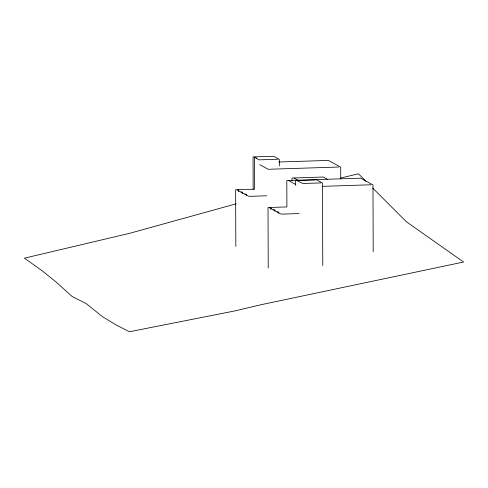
<?xml version="1.0" encoding="UTF-8"?>
<svg xmlns="http://www.w3.org/2000/svg" width="488" height="488" viewBox="0 0 488 488"><rect width="100%" height="100%" fill="white"/><g stroke="black" fill="none" stroke-linecap="round" stroke-linejoin="round"><path stroke-width="0.73" d="M236.131 203.819L129.93 233.24L24.4 258.176L41.828 270.541L55.858 281.802L72.218 296.558L86.23 303.634L102.584 316.761L116.608 325.234L129.503 331.742L235.045 310.886L260.97 304.732L463.6 262.013L406.297 221.704L372.722 188.094M340.74 178.004L358.448 173.801L365.854 181.213M255.114 158.039L254.523 158.057L254.626 189.167L235.637 189.771L235.832 246.446M277.782 159.253L259.122 159.851L256.078 158.179M278.739 162.004L328.369 160.418L340.715 167.189L340.752 178.95M338.648 167.036L268.18 169.281L259.842 164.706M320.884 182.915L302.792 183.488L297.113 180.719M322.342 186.343L370.965 184.787M266.716 195.798L250.259 196.322L248.435 196.182L244.903 194.242M299.028 213.573L282.564 214.098L280.74 213.957L277.208 212.018M327.735 179.474L323.282 177.034L292.025 178.029L292.037 180.743M294.258 178.199L298.223 180.377M254.62 157.032L256.67 158.161M288.823 180.688L295.887 184.562M237.253 190.052L240.743 191.961L242.56 192.101L242.566 193.461M241.078 192.15L244.561 194.059L246.385 194.2L246.391 195.56M269.565 207.827L273.048 209.736L274.872 209.877L274.878 211.237M273.384 209.925L276.873 211.835L278.691 211.975L278.697 213.335M373.21 251.826L372.972 184.94L360.65 178.181L286.816 180.536L286.907 206.924L268.01 207.528L268.223 267.985M322.769 265.515L322.483 183.037L316.81 179.919L295.514 180.603L295.533 185.318M279.362 165.902L279.337 159.369L273.664 156.258L253.059 156.916L253.174 189.423M271.053 209.139L270.712 207.595L270.718 208.956M238.748 191.363L238.4 189.82L238.406 191.18"/></g></svg>
